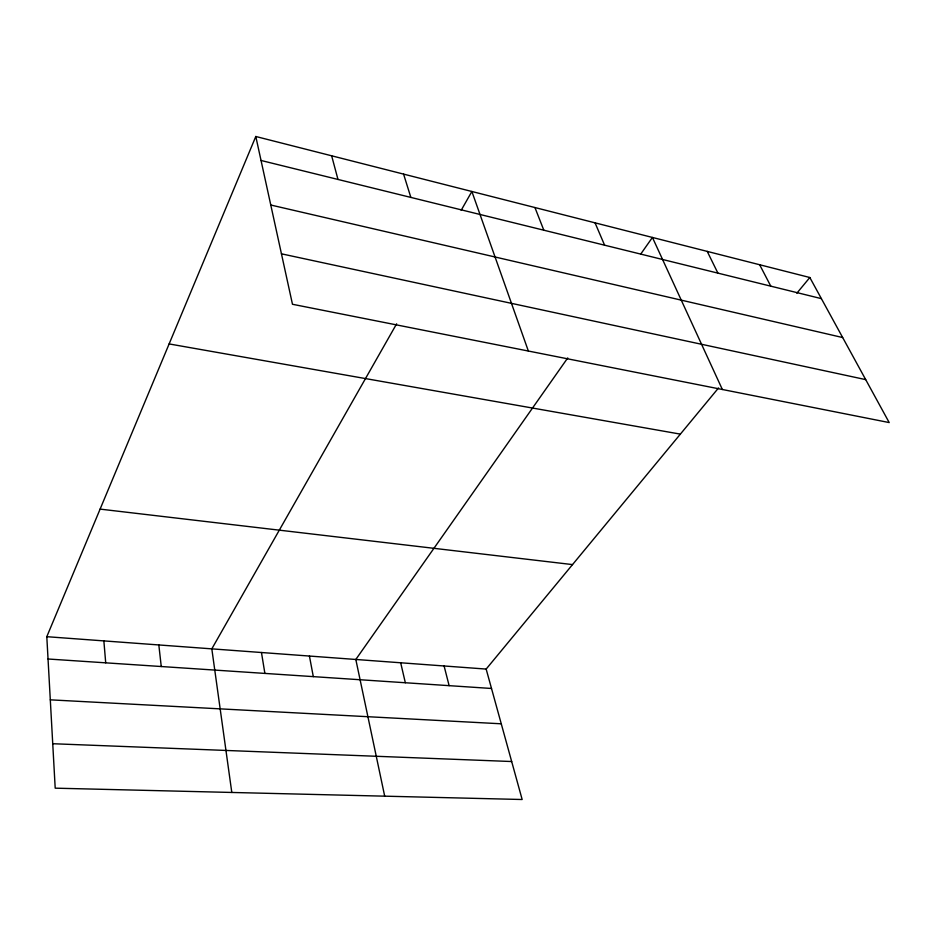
<?xml version="1.0" encoding="UTF-8"?>
<svg xmlns="http://www.w3.org/2000/svg" width="936" height="936" viewBox="0 0 936 936"><rect width="100%" height="100%" fill="white"/><g stroke="black" fill="none" stroke-linecap="round" stroke-linejoin="round"><path stroke-width="1.4" d="M718.544 387.937L486.158 669.076L522.159 799.508L55.201 788.17L46.8 636.691L255.797 136.492L809.827 277.512L889.2 422.569L292.477 304.27L255.797 136.492M396.63 323.809L211.817 648.859L231.8 792.464M461.179 210.284L471.873 191.482L528.36 351.035M567.742 357.926L355.809 659.47L384.696 796.173M640.809 253.972L652.427 237.44L722.358 389.493M796.828 293.214L809.827 277.512M52.744 743.722L511.676 761.53M50.298 699.835L501.263 723.797M48.04 659.002L491.505 688.475M46.8 636.691L486.158 669.076M100.105 509.114L572.516 564.595M169.124 343.933L680.367 434.128M281.443 253.82L865.695 379.618M270.773 205.019L842.669 337.545M261.039 160.477L821.387 298.642M759.646 264.736L770.796 286.17M707.23 251.398L717.9 273.125M595.05 222.838L604.597 245.197M534.936 207.535L543.816 230.209M403.58 174.108L410.857 197.426M331.648 155.797L337.978 179.443M444.097 665.976L449.128 685.655M400.678 662.77L405.335 682.742M309.43 656.054L313.303 676.623M261.46 652.509L264.888 673.405M158.827 644.951L161.249 666.526M103.861 640.891L105.709 662.828"/></g></svg>
